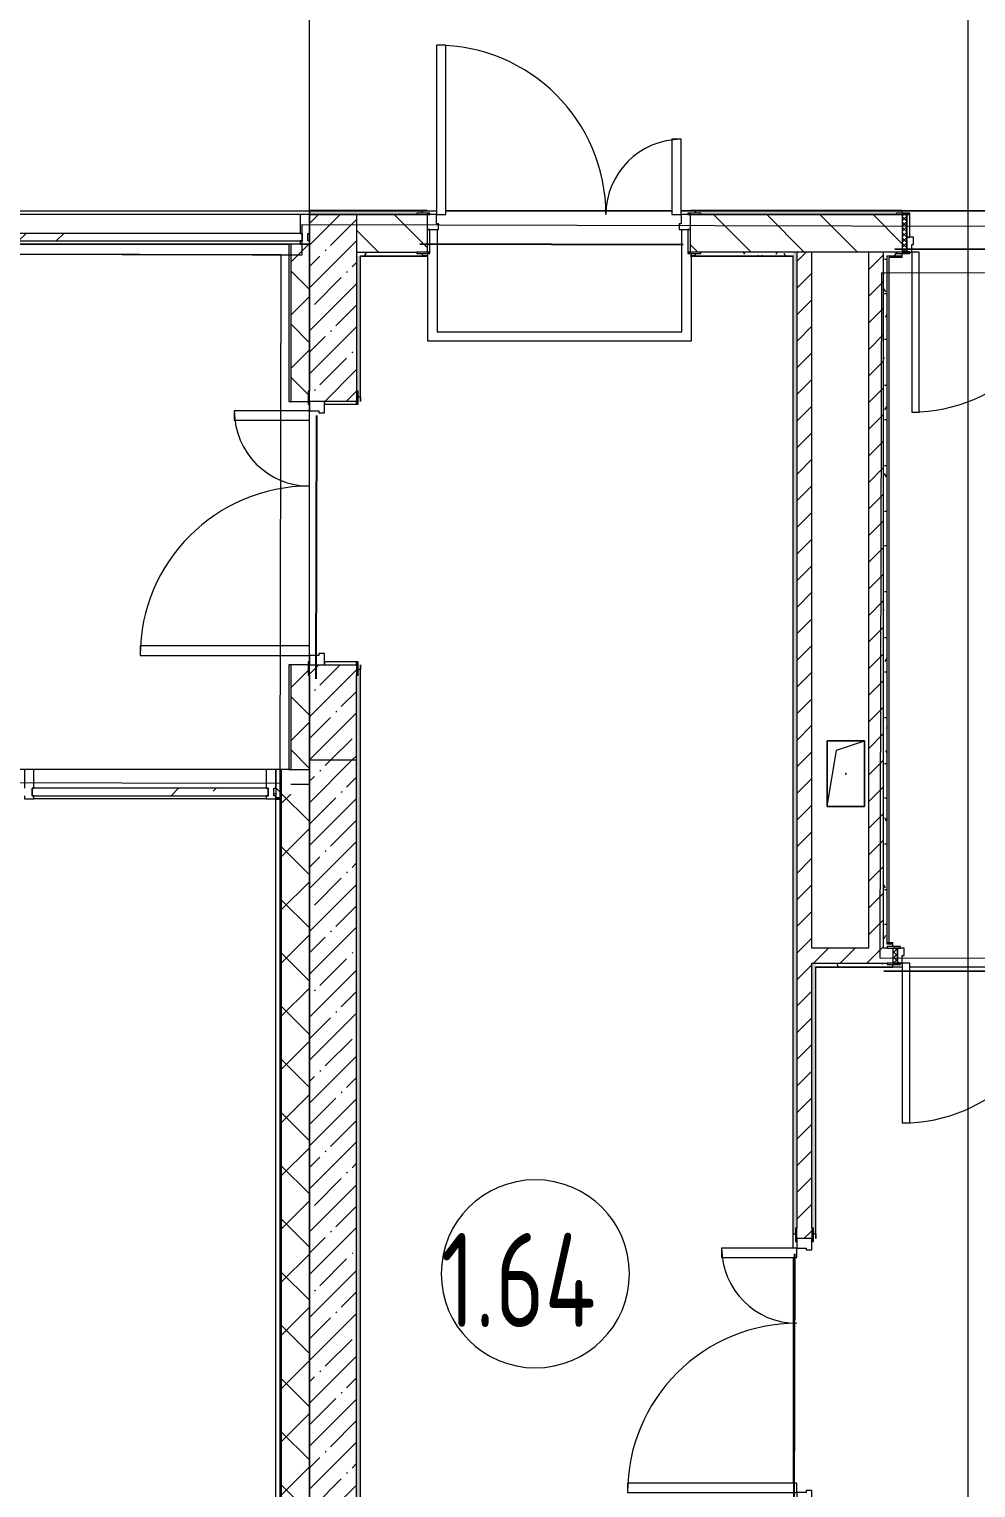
# Model space of a CAD drawing. Header units: millimetres. Extents: x -1113 to 415037, y -3642 to 354837.
# Drawn here: x 87935 to 92965, y 3694 to 11449 of the extents above; entities that cross this region are included whole.
import ezdxf

# ---------------------------------------------------------------- set-up
doc = ezdxf.new("R2010")
doc.units = ezdxf.units.MM
for name, color, linetype, lineweight in [('A-AREA-BNDY', 7, 'Continuous', 5), ('A-AREA-IDEN', 7, 'Continuous', 9), ('A-DOOR-2', 7, 'Continuous', 5), ('A-DOOR-FRAM-2', 7, 'Continuous', 5), ('A-FLOR', 7, 'Continuous', 9), ('A-GENM', 7, 'Continuous', 9), ('A-GLAZ-CURT', 7, 'Continuous', 9), ('A-GLAZ-CURT-1', 7, 'Continuous', 5), ('A-GLAZ-CURT-2', 7, 'Continuous', 20), ('A-GLAZ-CWMG', 7, 'Continuous', 9), ('A-GLAZ-CWMG-1', 7, 'Continuous', 20), ('A-WALL', 7, 'Continuous', 5), ('I-WALL', 7, 'Continuous', 5), ('Оси', 7, 'Continuous', 9)]:
    doc.layers.add(name, color=color, linetype=linetype, lineweight=lineweight)
for name, color, linetype, lineweight, true_color in [('A-DOOR-1', 7, 'Continuous', 5, 0xc0c0c0), ('A-DOOR-FRAM-1', 7, 'Continuous', 5, 0xc0c0c0), ('A-WALL-1', 9, 'Continuous', 5, 0x808080), ('A-WALL-FNSH-1', 9, 'Continuous', 5, 0x808080)]:
    doc.layers.add(name, color=color, linetype=linetype, lineweight=lineweight, true_color=true_color)
doc.styles.add('СПДС', font='ГОСТ тип А.ttf', dxfattribs={"width": 0.9})
pattern_1 = [(45, (64.7, -136.06), (-70.71068, 70.71068), [])]
pattern_2 = [(45, (64.7, -136.06), (-141.42136, 141.42136), []), (135, (64.7, -136.06), (-141.42136, -141.42136), [])]
pattern_3 = [(45, (64.7, -136.06), (-114.04925, 114.04925), []), (45, (178.75, -136.06), (-114.04925, 114.04925), [201.612, -40.322, 6.706, -33.617])]
pattern_4 = [(0, (64.7, -136.06), (243.84, 60.96), [20.117, -162.763, 20.117, -162.763, -975.36]), (0, (64.7, -136.06), (243.84, 60.96), [-365.76, 20.117, -345.643, 20.117, -162.763, -426.72]), (0, (64.7, -136.06), (243.84, 60.96), [-914.4, 20.117, -101.803, 20.117, -284.683]), (120, (156.14, -105.58), (-174.71291, 180.691634), [20.117, -162.763, 20.117, -162.763, -975.36]), (120, (156.14, -105.58), (-174.71291, 180.691634), [-365.76, 20.117, -345.643, 20.117, -162.763, -426.72]), (120, (156.14, -105.58), (-174.71291, 180.691634), [-914.4, 20.117, -101.803, 20.117, -284.683]), (240, (186.62, 16.34), (-69.12709, -241.651634), [20.117, -162.763, 20.117, -162.763, -975.36]), (240, (186.62, 16.34), (-69.12709, -241.651634), [-365.76, 20.117, -345.643, 20.117, -162.763, -426.72]), (240, (186.62, 16.34), (-69.12709, -241.651634), [-914.4, 20.117, -101.803, 20.117, -284.683])]

# ---------------------------------------------------------------- blocks, each defined once
blk = doc.blocks.new('110_Дверь_СКБ_1Ст_Внутренняя1 - Д-8 950x2100h_охрана-31784688-Объем проектирования 1 этажа')
at = {"layer": 'A-DOOR-2'}
h = blk.add_hatch(dxfattribs=at)
h.set_pattern_fill('FP_33', color=256, style=0, pattern_type=2)
h.set_pattern_definition([(135, (1826.41, 164.685), (-14.14214, -14.14214), []), (225, (1826.41, 164.685), (14.14214, -14.14214), [])])
h.paths.add_polyline_path([(487.5, 100), (462.5, 100), (462.5, -100), (487.5, -98.3), (487.5, -92.5)])
at = {"layer": 'A-DOOR-FRAM-2'}
h = blk.add_hatch(dxfattribs=at)
h.set_pattern_fill('FP_34', color=256, style=0, pattern_type=2)
h.set_pattern_definition([(45, (-296.384, 164.685), (-14.1421, 14.1421), []), (135, (-296.384, 164.685), (-14.1421, -14.1421), [])])
h.paths.add_polyline_path([(-437.5, 100), (-462.5, 100), (-462.5, -100), (-437.5, -100), (-437.5, 15.1)])
at = {"layer": 'A-DOOR-1'}
for p, q in [((437.5, 950), (397.5, 950)), ((397.5, 950), (397.5, 100)), ((437.5, 100), (437.5, 950)), ((397.5, 100), (437.5, 100))]:
    blk.add_line(p, q, dxfattribs=at)
blk.add_arc((437.5, 100), 850, 90, 180, dxfattribs=at)
at = {"layer": 'A-DOOR-FRAM-1'}
for p, q in [((-422.5, 108), (-492.5, 108)), ((-492.5, 108), (-492.5, 100)), ((-492.5, 100), (-422.5, 100)), ((-437.5, 100), (-462.5, 100)), ((-462.5, 100), (-462.5, -100)), ((-412.5, 100), (-437.5, 100)), ((-437.5, 100), (-437.5, 20)), ((-437.5, -100), (-437.5, 100)), ((-422.5, 100), (-437.5, 100)), ((-437.5, 100), (-437.5, 99)), ((-437.5, 99), (-422.5, 99)), ((-422.5, 100), (-422.5, 108)), ((-422.5, 99), (-422.5, 100)), ((-412.5, 60), (-412.5, 100)), ((437.5, 100), (437.5, 60)), ((462.5, 100), (437.5, 100)), ((517.5, 108), (447.5, 108)), ((447.5, 108), (447.5, 100)), ((462.5, 100), (447.5, 100)), ((447.5, 100), (447.5, 99)), ((447.5, 100), (517.5, 100)), ((447.5, 99), (462.5, 99)), ((462.5, 20), (462.5, 100)), ((487.5, 100), (462.5, 100)), ((462.5, 100), (462.5, -100)), ((462.5, 99), (462.5, 100)), ((487.5, -100), (487.5, 100)), ((517.5, 100), (517.5, 108)), ((-437.5, 20), (-402.5, 20)), ((-422.5, 20), (-437.5, 20)), ((-437.5, 20), (-437.5, -100)), ((-422.5, -100), (-422.5, 20)), ((-402.5, 60), (-412.5, 60)), ((-402.5, 20), (-402.5, 60)), ((437.5, 60), (427.5, 60)), ((427.5, 60), (427.5, 20)), ((427.5, 20), (462.5, 20)), ((462.5, 20), (447.5, 20)), ((447.5, 20), (447.5, -100)), ((462.5, -100), (462.5, 20)), ((-422.5, -100), (-492.5, -100)), ((-492.5, -100), (-492.5, -108)), ((-492.5, -108), (-422.5, -108)), ((-462.5, -100), (-437.5, -100)), ((-437.5, -100), (-422.5, -100)), ((-422.5, -108), (-422.5, -100)), ((447.5, -100), (462.5, -100)), ((517.5, -100), (447.5, -100)), ((447.5, -100), (447.5, -108)), ((447.5, -108), (517.5, -108)), ((462.5, -100), (487.5, -100)), ((517.5, -108), (517.5, -100))]:
    blk.add_line(p, q, dxfattribs=at)
blk = doc.blocks.new('110_Дверь_СКБ_1Ст_Внутренняя1 - Д-8 950x2100h_охрана-32224770-Объем проектирования 1 этажа')
at = {"layer": 'A-DOOR-2'}
h = blk.add_hatch(dxfattribs=at)
h.set_pattern_fill('FP_35', color=256, style=0, pattern_type=2)
h.set_pattern_definition([(135, (1826.41, 104.685), (-14.14214, -14.14214), []), (225, (1826.41, 104.685), (14.14214, -14.14214), [])])
h.paths.add_polyline_path([(462.5, 40), (462.5, -40), (487.5, -40), (486.7, 40)])
at = {"layer": 'A-DOOR-FRAM-2'}
h = blk.add_hatch(dxfattribs=at)
h.set_pattern_fill('FP_36', color=256, style=0, pattern_type=2)
h.set_pattern_definition([(45, (-296.384, 104.685), (-14.1421, 14.1421), []), (135, (-296.384, 104.685), (-14.1421, -14.1421), [])])
h.paths.add_polyline_path([(-437.5, 40), (-462.5, 40), (-462.5, -40), (-437.5, -39.4), (-437.5, 39.4)])
at = {"layer": 'A-DOOR-1'}
for p, q in [((437.5, 890), (397.5, 890)), ((397.5, 890), (397.5, 40)), ((437.5, 40), (437.5, 890)), ((397.5, 40), (437.5, 40))]:
    blk.add_line(p, q, dxfattribs=at)
blk.add_arc((437.5, 40), 850, 90, 180, dxfattribs=at)
at = {"layer": 'A-DOOR-FRAM-1'}
for p, q in [((-422.5, 48), (-492.5, 48)), ((-492.5, 48), (-492.5, 40)), ((-492.5, 40), (-422.5, 40)), ((-437.5, 40), (-462.5, 40)), ((-462.5, 40), (-462.5, -40)), ((-412.5, 40), (-437.5, 40)), ((-437.5, 40), (-437.5, -40)), ((-437.5, -40), (-437.5, 40)), ((-422.5, 40), (-437.5, 40)), ((-437.5, 40), (-437.5, 39)), ((-437.5, 39), (-422.5, 39)), ((-422.5, 40), (-422.5, 48)), ((-422.5, 39), (-422.5, 40)), ((-412.5, 0), (-412.5, 40)), ((-402.5, 0), (-412.5, 0)), ((-402.5, -40), (-402.5, 0)), ((437.5, 0), (427.5, 0)), ((427.5, 0), (427.5, -40)), ((437.5, 40), (437.5, 0)), ((462.5, 40), (437.5, 40)), ((517.5, 48), (447.5, 48)), ((447.5, 48), (447.5, 40)), ((462.5, 40), (447.5, 40)), ((447.5, 40), (447.5, 39)), ((447.5, 40), (517.5, 40)), ((447.5, 39), (462.5, 39)), ((462.5, -40), (462.5, 40)), ((487.5, 40), (462.5, 40)), ((462.5, 40), (462.5, -40)), ((462.5, 39), (462.5, 40)), ((487.5, -40), (487.5, 40)), ((517.5, 40), (517.5, 48)), ((-422.5, -40), (-492.5, -40)), ((-492.5, -40), (-492.5, -48)), ((-492.5, -48), (-422.5, -48)), ((-462.5, -40), (-437.5, -40)), ((-422.5, -39), (-437.5, -39)), ((-437.5, -39), (-437.5, -40)), ((-437.5, -40), (-402.5, -40)), ((-437.5, -40), (-422.5, -40)), ((-422.5, -40), (-422.5, -39)), ((-422.5, -48), (-422.5, -40)), ((427.5, -40), (462.5, -40)), ((462.5, -39), (447.5, -39)), ((447.5, -39), (447.5, -40)), ((447.5, -40), (462.5, -40)), ((517.5, -40), (447.5, -40)), ((447.5, -40), (447.5, -48)), ((447.5, -48), (517.5, -48)), ((462.5, -40), (462.5, -39)), ((462.5, -40), (487.5, -40)), ((517.5, -48), (517.5, -40))]:
    blk.add_line(p, q, dxfattribs=at)
blk = doc.blocks.new('110_Дверь_СКБ_2Ст - Д-5_п_ Из игровой в коридор-32215844-Объем проектирования 1 этажа')
at = {"layer": 'A-DOOR-1'}
for p, q in [((-637.5, 940), (-637.5, 40)), ((-587.5, 940), (-637.5, 940)), ((-587.5, 40), (-587.5, 940)), ((662.5, 440), (612.5, 440)), ((612.5, 440), (612.5, 40)), ((662.5, 40), (662.5, 440)), ((-637.5, 40), (-587.5, 40)), ((612.5, 40), (662.5, 40))]:
    blk.add_line(p, q, dxfattribs=at)
for centre, radius, start, end in [((-637.5, 40), 900, 0, 90), ((662.5, 40), 400, 90, 180)]:
    blk.add_arc(centre, radius, start, end, dxfattribs=at)
at = {"layer": 'A-DOOR-FRAM-1'}
for p, q in [((-672.5, 48), (-742.5, 48)), ((-742.5, 48), (-742.5, 40)), ((-742.5, 40), (-672.5, 40)), ((-637.5, 40), (-687.5, 40)), ((-687.5, 40), (-687.5, -40)), ((-672.5, 40), (-672.5, 48)), ((-637.5, -10), (-637.5, 40)), ((662.5, 40), (662.5, -10)), ((712.5, 40), (662.5, 40)), ((767.5, 48), (697.5, 48)), ((697.5, 48), (697.5, 40)), ((697.5, 40), (767.5, 40)), ((712.5, -40), (712.5, 40)), ((767.5, 40), (767.5, 48)), ((-672.5, -40), (-742.5, -40)), ((-742.5, -40), (-742.5, -48)), ((-742.5, -48), (-672.5, -48)), ((-672.5, -39), (-687.5, -39)), ((-687.5, -39), (-687.5, -40)), ((-687.5, -40), (-627.5, -40)), ((-687.5, -40), (-672.5, -40)), ((-672.5, -40), (-672.5, -39)), ((-672.5, -48), (-672.5, -40)), ((-627.5, -10), (-637.5, -10)), ((-627.5, -40), (-627.5, -10)), ((662.5, -10), (652.5, -10)), ((652.5, -10), (652.5, -40)), ((652.5, -40), (712.5, -40)), ((712.5, -39), (697.5, -39)), ((697.5, -39), (697.5, -40)), ((697.5, -40), (712.5, -40)), ((767.5, -40), (697.5, -40)), ((697.5, -40), (697.5, -48)), ((697.5, -48), (767.5, -48)), ((712.5, -40), (712.5, -39)), ((767.5, -48), (767.5, -40))]:
    blk.add_line(p, q, dxfattribs=at)
blk = doc.blocks.new('110_Дверь_СКБ_2Ст - Д-2а_п_ Из коридора на лестницу-32215424-Объем проектирования 1 этажа')
at = {"layer": 'A-DOOR-1'}
for p, q in [((-637.5, 1025), (-637.5, 125)), ((-587.5, 1025), (-637.5, 1025)), ((-587.5, 125), (-587.5, 1025)), ((662.5, 525), (612.5, 525)), ((612.5, 525), (612.5, 125)), ((662.5, 125), (662.5, 525)), ((-637.5, 125), (-587.5, 125)), ((612.5, 125), (662.5, 125))]:
    blk.add_line(p, q, dxfattribs=at)
for centre, radius, start, end in [((-637.5, 125), 900, 0, 90), ((662.5, 125), 400, 90, 180)]:
    blk.add_arc(centre, radius, start, end, dxfattribs=at)
at = {"layer": 'A-DOOR-FRAM-1'}
for p, q in [((-672.5, 133), (-742.5, 133)), ((-742.5, 133), (-742.5, 125)), ((-742.5, 125), (-672.5, 125)), ((-637.5, 125), (-687.5, 125)), ((-687.5, 125), (-687.5, 45)), ((-672.5, 125), (-672.5, 133)), ((-637.5, 75), (-637.5, 125)), ((662.5, 125), (662.5, 75)), ((712.5, 125), (662.5, 125)), ((767.5, 133), (697.5, 133)), ((697.5, 133), (697.5, 125)), ((697.5, 125), (767.5, 125)), ((712.5, 45), (712.5, 125)), ((767.5, 125), (767.5, 133)), ((-687.5, 45), (-627.5, 45)), ((-672.5, 45), (-687.5, 45)), ((-687.5, 45), (-687.5, -125)), ((-672.5, -125), (-672.5, 45)), ((-627.5, 75), (-637.5, 75)), ((-627.5, 45), (-627.5, 75)), ((662.5, 75), (652.5, 75)), ((652.5, 75), (652.5, 45)), ((652.5, 45), (712.5, 45)), ((712.5, 45), (697.5, 45)), ((697.5, 45), (697.5, -125)), ((712.5, -125), (712.5, 45)), ((-672.5, -125), (-742.5, -125)), ((-742.5, -125), (-742.5, -133)), ((-742.5, -133), (-672.5, -133)), ((-687.5, -125), (-672.5, -125)), ((-672.5, -133), (-672.5, -125)), ((697.5, -125), (712.5, -125)), ((767.5, -125), (697.5, -125)), ((697.5, -125), (697.5, -133)), ((697.5, -133), (767.5, -133)), ((767.5, -133), (767.5, -125))]:
    blk.add_line(p, q, dxfattribs=at)
blk = doc.blocks.new('Прямоугольный импост - Импост структурный с накладкой - 160мм-22875586-Объем проектирования 1 этажа')
at = {"layer": 'A-GLAZ-CWMG-1'}
for p, q in [((-50, 0), (-50, 17)), ((-50, 17), (0, 17)), ((-40, 0), (-50, 0)), ((-40, -40), (-40, 0)), ((0, 0), (-10, 0)), ((-10, 0), (-10, -40)), ((0, 17), (0, 0)), ((-50, -140), (-50, -40)), ((-50, -40), (-40, -40)), ((-10, -40), (0, -40)), ((0, -40), (0, -140)), ((0, -140), (-50, -140))]:
    blk.add_line(p, q, dxfattribs=at)
blk = doc.blocks.new('Прямоугольный импост - Импост структурный с накладкой - 160мм Темный-V73-Объем проектирования 1 этажа')
at = {"layer": 'A-GLAZ-CWMG-1'}
for p, q in [((-50, 0), (-50, 17)), ((-50, 17), (0, 17)), ((-40, 0), (-50, 0)), ((-40, -40), (-40, 0)), ((0, 0), (-10, 0)), ((-10, 0), (-10, -40)), ((0, 17), (0, 0)), ((-50, -140), (-50, -40)), ((-50, -40), (-40, -40)), ((-10, -40), (0, -40)), ((0, -40), (0, -140)), ((0, -140), (-50, -140))]:
    blk.add_line(p, q, dxfattribs=at)
blk = doc.blocks.new('Системная панель - Стекло - 40мм-24251898-Объем проектирования 1 этажа')
at = {"layer": 'A-GLAZ-CURT-1'}
h = blk.add_hatch(dxfattribs=at)
h.set_pattern_fill('FP_92', color=256, style=0, pattern_type=2)
h.set_pattern_definition([(45, (-88712.5, -7310), (-565.6854, 565.6854), [400, -1200]), (45, (-89112.5, -7510), (-565.6854, 565.6854), [1200, -400]), (45, (-88312.5, -7710), (-565.6854, 565.6854), [400, -1200])])
h.paths.add_polyline_path([(-627.5, 0), (627.5, 0), (627.5, 40), (-627.5, 40), (-627.5, 10)])
at = {"layer": 'A-GLAZ-CURT-2'}
for p, q in [((627.5, 40), (-627.5, 40)), ((-627.5, 40), (-627.5, 0)), ((627.5, 0), (627.5, 40)), ((-627.5, 0), (627.5, 0))]:
    blk.add_line(p, q, dxfattribs=at)
blk = doc.blocks.new('Прямоугольный импост - Импост структурный с накладкой - 160мм-24251895-Объем проектирования 1 этажа')
at = {"layer": 'A-GLAZ-CWMG'}
for p, q in [((89130, 7650), (87895, 7650)), ((89130, 7493), (87895, 7493))]:
    blk.add_line(p, q, dxfattribs=at)
blk = doc.blocks.new('Прямоугольный импост - Импост структурный с накладкой - 160мм-18691755-Объем проектирования 1 этажа')
at = {"layer": 'A-GLAZ-CWMG-1'}
for p, q in [((-25, 0), (-25, 17)), ((-25, 17), (25, 17)), ((25, 0), (15, 0)), ((15, 0), (15, -40)), ((25, 17), (25, 0)), ((-25, -140), (-25, -40)), ((15, -40), (25, -40)), ((25, -40), (25, -140)), ((25, -140), (-25, -140))]:
    blk.add_line(p, q, dxfattribs=at)
blk = doc.blocks.new('Системная панель - Стекло - 40мм-32474674-Объем проектирования 1 этажа')
at = {"layer": 'A-GLAZ-CURT-1'}
h = blk.add_hatch(dxfattribs=at)
h.set_pattern_fill('FP_93', color=256, style=0, pattern_type=2)
h.set_pattern_definition([(45, (-88635, -10260), (-565.6854, 565.6854), [400, -1200]), (45, (-89035, -10460), (-565.6854, 565.6854), [1200, -400]), (45, (-88235, -10660), (-565.6854, 565.6854), [400, -1200])])
h.paths.add_polyline_path([(661.5, 0), (885, 0), (885, 40), (-885, 40), (-885, 0), (-46.1, 0)])
at = {"layer": 'A-GLAZ-CURT-2'}
for p, q in [((885, 40), (-885, 40)), ((-885, 40), (-885, 0)), ((-885, 0), (885, 0)), ((885, 0), (885, 40))]:
    blk.add_line(p, q, dxfattribs=at)
blk = doc.blocks.new('Прямоугольный импост - Импост структурный с накладкой - 160мм Темный-32475581-Объем проектирования 1 этажа')
at = {"layer": 'A-GLAZ-CWMG'}
for p, q in [((89310, 10600), (87560, 10600)), ((89250, 10443), (87560, 10443))]:
    blk.add_line(p, q, dxfattribs=at)
blk = doc.blocks.new('110_Дверь_СКБ_2Ст - Д-2а_п_ Из коридора на лестницу-32215207-Объем проектирования 1 этажа')
at = {"layer": 'A-DOOR-1'}
for p, q in [((-637.5, 1000), (-637.5, 100)), ((-587.5, 1000), (-637.5, 1000)), ((-587.5, 100), (-587.5, 1000)), ((662.5, 500), (612.5, 500)), ((612.5, 500), (612.5, 100)), ((662.5, 100), (662.5, 500)), ((-637.5, 100), (-587.5, 100)), ((612.5, 100), (662.5, 100))]:
    blk.add_line(p, q, dxfattribs=at)
for centre, radius, start, end in [((-637.5, 100), 900, 0, 90), ((662.5, 100), 400, 90, 180)]:
    blk.add_arc(centre, radius, start, end, dxfattribs=at)
at = {"layer": 'A-DOOR-FRAM-1'}
for p, q in [((-672.5, 108), (-742.5, 108)), ((-742.5, 108), (-742.5, 100)), ((-742.5, 100), (-672.5, 100)), ((-637.5, 100), (-687.5, 100)), ((-687.5, 100), (-687.5, 20)), ((-672.5, 100), (-672.5, 108)), ((-637.5, 50), (-637.5, 100)), ((662.5, 100), (662.5, 50)), ((712.5, 100), (662.5, 100)), ((767.5, 108), (697.5, 108)), ((697.5, 108), (697.5, 100)), ((697.5, 100), (767.5, 100)), ((712.5, 20), (712.5, 100)), ((767.5, 100), (767.5, 108)), ((-687.5, 20), (-627.5, 20)), ((-672.5, 20), (-687.5, 20)), ((-687.5, 20), (-687.5, -100)), ((-672.5, -100), (-672.5, 20)), ((-627.5, 50), (-637.5, 50)), ((-627.5, 20), (-627.5, 50)), ((662.5, 50), (652.5, 50)), ((652.5, 50), (652.5, 20)), ((652.5, 20), (712.5, 20)), ((712.5, 20), (697.5, 20)), ((697.5, 20), (697.5, -100)), ((712.5, -100), (712.5, 20)), ((-672.5, -100), (-742.5, -100)), ((-742.5, -100), (-742.5, -108)), ((-742.5, -108), (-672.5, -108)), ((-687.5, -100), (-672.5, -100)), ((-672.5, -108), (-672.5, -100)), ((697.5, -100), (712.5, -100)), ((767.5, -100), (697.5, -100)), ((697.5, -100), (697.5, -108)), ((697.5, -108), (767.5, -108)), ((767.5, -108), (767.5, -100))]:
    blk.add_line(p, q, dxfattribs=at)
blk = doc.blocks.new('GM_Отверстие прямоугольное _в плите_ - Отверстие-21958801-Объем проектирования 1 этажа')
at = {"layer": 'A-GENM'}
for p, q in [((-100, -175), (-100, 175)), ((-100, 175), (100, 175)), ((100, 175), (-100, 175)), ((-100, 175), (-100, -175)), ((-50, 125), (100, 175)), ((100, 175), (100, -175)), ((100, -175), (100, 175)), ((-100, -175), (-50, 125)), ((100, -175), (-100, -175)), ((-100, -175), (100, -175))]:
    blk.add_line(p, q, dxfattribs=at)
for start, end in [(360, 180), (180, 360)]:
    blk.add_arc((0, 0), 2.5, start, end, dxfattribs=at)
blk = doc.blocks.new('Марка_Помещения - Номер-25198446-Объем проектирования 1 этажа')
at = {"layer": 'A-AREA-IDEN'}
for start, end in [(360, 180), (180, 360)]:
    blk.add_arc((0, 0), 2.5, start, end, dxfattribs=at)

msp = doc.modelspace()

# ---------------------------------------------------------------- hatches: boundary and pattern name
at = {"layer": 'A-WALL'}
h = msp.add_hatch(dxfattribs=at)
h.set_pattern_fill('FP_24', color=256, style=0, pattern_type=2)
h.set_pattern_definition(pattern_2)
h.paths.add_polyline_path([(89244.7, 7363.9), (89266.7, 7363.9), (89266.7, 7513.9), (89244.7, 7513.9), (89244.7, 7383.9)])
h.paths.add_polyline_path([(84914.7, 7363.9), (85064.7, 7363.9), (85064.7, 7383.9), (85034.7, 7383.9), (85034.7, 7513.9), (84772.7, 7513.9), (84772.7, 7363.9), (84864.7, 7363.9)])
h = msp.add_hatch(dxfattribs=at)
h.set_pattern_fill('FP_24', color=256, style=0, pattern_type=2)
h.set_pattern_definition(pattern_2)
h.paths.add_polyline_path([(89424.7, -236.1), (89424.7, 7363.9), (89324.7, 7363.9), (89324.1, 7513.9), (89274.7, 7513.9), (89274.7, -236.1)])
at = {"layer": 'I-WALL'}
h = msp.add_hatch(dxfattribs=at)
h.set_pattern_fill('FP_191', color=256, style=0, pattern_type=2)
h.set_pattern_definition(pattern_4)
h.paths.add_polyline_path([(89423.7, 10463.9), (89994.7, 10463.9), (89994.7, 10471.9), (90024.7, 10471.9), (90024.7, 10483.9), (89423.7, 10483.9)])
h.paths.add_polyline_path([(93914.7, 10463.9), (97463.7, 10463.9), (97462.7, 10483.9), (93524.7, 10483.9), (93524.7, 10471.9), (93554.7, 10471.9), (93554.7, 10463.9)])
h.paths.add_polyline_path([(92014.7, 10463.9), (92544.7, 10465.9), (92544.7, 10471.9), (92574.7, 10471.9), (92574.7, 10483.9), (91474.7, 10483.9), (91474.7, 10471.9), (91504.7, 10471.9), (91504.7, 10463.9)])
h = msp.add_hatch(dxfattribs=at)
h.set_pattern_fill('FP_1', color=256, style=0, pattern_type=2)
h.set_pattern_definition(pattern_3)
h.paths.add_polyline_path([(89424.7, 7563.9), (89674.7, 7563.9), (89674.7, 8070), (89424.7, 8070), (89424.7, 7806.5)])
h.paths.add_polyline_path([(89674.7, 9470), (89674.7, 10463.9), (89424.7, 10463.9), (89424.7, 9470), (89504.7, 9470)])
h = msp.add_hatch(dxfattribs=at)
h.set_pattern_fill('FP_23', color=256, style=0, pattern_type=2)
h.set_pattern_definition([(135, (64.7, -136.06), (-141.42136, -141.42136), [])])
h.paths.add_polyline_path([(107194.7, 10263.9), (107194.7, 10463.9), (105159.7, 10463.9), (105159.7, 10263.9), (107176.9, 10263.9)])
h.paths.add_polyline_path([(103679.7, 10263.9), (103709.7, 10263.9), (103709.7, 10463.9), (101674.7, 10463.9), (101674.7, 10263.9), (102895.1, 10263.9)])
h.paths.add_polyline_path([(93554.7, 10263.9), (94274.7, 10263.9), (94274.7, 10463.9), (93524.7, 10463.9), (93524.7, 10263.9)])
h.paths.add_polyline_path([(91474.7, 10263.9), (92574.7, 10263.9), (92574.7, 10463.9), (91449.7, 10463.9), (91449.7, 10263.9)])
h.paths.add_polyline_path([(89994.7, 10263.9), (90049.7, 10263.9), (90049.7, 10463.9), (89674.7, 10463.9), (89674.7, 10263.9), (89694.7, 10263.9)])
h = msp.add_hatch(dxfattribs=at)
h.set_pattern_fill('FP_24', color=256, style=0, pattern_type=2)
h.set_pattern_definition(pattern_2)
h.paths.add_polyline_path([(89424.7, 7513.9), (89424.7, 8015), (89416.7, 8015), (89416.7, 8070), (89324.7, 8070), (89324.7, 7513.9), (89405.5, 7513.9)])
h.paths.add_polyline_path([(89324.7, 9470), (89416.7, 9470), (89418.1, 9525), (89424.7, 9525), (89424.7, 10306.9), (89324.7, 10306.9), (89324.7, 9492.8)])
h = msp.add_hatch(dxfattribs=at)
h.set_pattern_fill('FP_191', color=256, style=0, pattern_type=2)
h.set_pattern_definition(pattern_4)
h.paths.add_polyline_path([(91993.7, 10243.9), (91994.6, 10263.9), (91504.7, 10262.8), (91503.2, 10255.9), (91474.7, 10255.9), (91474.7, 10243.9), (91548.2, 10243.9)])
h.paths.add_polyline_path([(90024.7, 10243.9), (90024.7, 10255.9), (89994.7, 10255.9), (89994.7, 10263.9), (89674.7, 10263.9), (89674.7, 10243.9), (89994.7, 10243.9)])
h = msp.add_hatch(dxfattribs=at)
h.set_pattern_fill('FP_191', color=256, style=0, pattern_type=2)
h.set_pattern_definition(pattern_4)
h.paths.add_polyline_path([(89674.7, 13.9), (89694.7, 13.9), (89694.7, 8045), (89682.7, 8045), (89682.7, 8015), (89674.7, 8015), (89674.7, 264.9)])
h.paths.add_polyline_path([(89694.7, 9495), (89694.7, 10242.9), (89674.7, 10243.9), (89675.5, 9525), (89682.7, 9525), (89682.7, 9495)])
h = msp.add_hatch(dxfattribs=at)
h.set_pattern_fill('FP_191', color=256, style=0, pattern_type=2)
h.set_pattern_definition(pattern_4)
h.paths.add_polyline_path([(92014.7, 33.9), (92014.5, 3563.9), (92006.7, 3563.9), (92006.7, 3593.9), (91994.7, 3593.9), (91994.7, 34.9)])
h.paths.add_polyline_path([(92006.7, 5043.9), (92006.7, 5073.9), (92014.7, 5073.9), (92014.7, 10263.9), (91994.7, 10263.9), (91994.7, 5043.9)])
h = msp.add_hatch(dxfattribs=at)
h.set_pattern_fill('FP_22', color=256, style=0, pattern_type=2)
h.set_pattern_definition(pattern_1)
h.paths.add_polyline_path([(92014.7, -36.1), (92094.7, -36.1), (92094.7, 3618.9), (92014.7, 3618.9), (92014.7, -6.1)])
h.paths.add_polyline_path([(92064.7, 5018.9), (92094.7, 5018.9), (92094.7, 10263.9), (92014.7, 10263.1), (92014.7, 5018.9), (92047.1, 5018.9)])
h = msp.add_hatch(dxfattribs=at)
h.set_pattern_fill('FP_22', color=256, style=0, pattern_type=2)
h.set_pattern_definition(pattern_1)
h.paths.add_polyline_path([(92474.7, 6563.9), (92474.7, 10263.9), (92394.7, 10263.9), (92394.7, 6563.9)])
h = msp.add_hatch(dxfattribs=at)
h.set_pattern_fill('FP_191', color=256, style=0, pattern_type=2)
h.set_pattern_definition(pattern_4)
h.paths.add_polyline_path([(92474.7, 10243.9), (92574.7, 10243.9), (92574.7, 10255.9), (92544.7, 10256.4), (92544.7, 10263.9), (92474.7, 10263.9)])
h.paths.add_polyline_path([(93524.7, 10243.9), (94254.7, 10243.9), (94254.6, 10263.9), (93554.7, 10263.1), (93554.7, 10255.9), (93524.7, 10255.9)])
h = msp.add_hatch(dxfattribs=at)
h.set_pattern_fill('FP_191', color=256, style=0, pattern_type=2)
h.set_pattern_definition(pattern_4)
h.paths.add_polyline_path([(92474.7, 6563.9), (92494.7, 6563.9), (92494.7, 10243.9), (92474.7, 10243.9), (92474.7, 6571.9)])
h = msp.add_hatch(dxfattribs=at)
h.set_pattern_fill('FP_1', color=256, style=0, pattern_type=2)
h.set_pattern_definition(pattern_3)
h.paths.add_polyline_path([(89424.7, 13.9), (89674.7, 13.9), (89674.7, 7563.9), (89424.7, 7563.9), (89424.7, 4096.6)])
h = msp.add_hatch(dxfattribs=at)
h.set_pattern_fill('FP_22', color=256, style=0, pattern_type=2)
h.set_pattern_definition(pattern_1)
h.paths.add_polyline_path([(93524.7, 6483.9), (94274.7, 6483.9), (94274.7, 6563.9), (93474.7, 6563.9), (93474.7, 6483.9), (93504.7, 6483.9)])
h.paths.add_polyline_path([(92494.7, 6483.9), (92524.7, 6483.9), (92524.7, 6563.9), (92094.7, 6563.9), (92094.7, 6483.9), (92474.7, 6483.9)])
h = msp.add_hatch(dxfattribs=at)
h.set_pattern_fill('FP_191', color=256, style=0, pattern_type=2)
h.set_pattern_definition(pattern_4)
h.paths.add_polyline_path([(94274.7, 6563.9), (94274.7, 6583.9), (93474.7, 6583.9), (93474.7, 6571.9), (93504.7, 6571.9), (93504.7, 6563.9), (94258.7, 6563.9)])
h.paths.add_polyline_path([(92524.7, 6571.9), (92524.7, 6583.9), (92494.7, 6583.9), (92495.2, 6571.9), (92512.7, 6571.9)])
h = msp.add_hatch(dxfattribs=at)
h.set_pattern_fill('FP_191', color=256, style=0, pattern_type=2)
h.set_pattern_definition(pattern_4)
h.paths.add_polyline_path([(92094.7, 388.9), (92114.7, 388.9), (92114.7, 3593.9), (92102.7, 3593.9), (92102.7, 3563.9), (92094.7, 3563.9), (92094.7, 916.6)])
h.paths.add_polyline_path([(92102.7, 5043.9), (92114.7, 5043.9), (92114.7, 6462.9), (92094.7, 6483.9), (92095.1, 5073.9), (92102.7, 5073.9)])
h.paths.add_polyline_path([(92114.7, 6463.9), (92114.7, 6483.9), (92094.7, 6483.9)])
h = msp.add_hatch(dxfattribs=at)
h.set_pattern_fill('FP_191', color=256, style=0, pattern_type=2)
h.set_pattern_definition(pattern_4)
h.paths.add_polyline_path([(93611.3, 6463.9), (94254.7, 6464.9), (94254.7, 6463.9), (94274.7, 6463.9), (94274.6, 6483.9), (93504.7, 6483.2), (93504.7, 6475.9), (93474.7, 6475.9), (93474.7, 6463.9), (93524.7, 6463.9)])
h.paths.add_polyline_path([(92524.7, 6463.9), (92524.7, 6475.9), (92494.7, 6475.9), (92494.7, 6483.9), (92114.7, 6483.9), (92114.7, 6463.9), (92494.7, 6463.9)])

# ---------------------------------------------------------------- linework, layer by layer
for points in [[(90010.4, 10308.2), (91410.4, 10304.9)], [(92535.4, 10282.3), (93485.4, 10280.1)], [(89460, 7995.6), (89463.3, 9395.6)], [(92476.4, 6442.4), (93426.4, 6440.2)], [(91999.5, 3538.5), (92002.8, 4938.5)]]:
    msp.add_lwpolyline(points)
at = {"layer": 'A-AREA-BNDY', "flags": 128}
for points in [[(82729.2, 13184.3), (82724.9, 11376.3), (85018.9, 11370.9), (85016.7, 10420.9), (85435.7, 10419.9), (85435.6, 10398.9), (85470.6, 10398.9), (85470.3, 10258.9), (85658.8, 10258.4), (89121.8, 10250.3), (89385.3, 10249.7), (89385.7, 10410.7), (97423.6, 10391.8), (97425.3, 11111.8), (98506.3, 11109.3), (98511.1, 13147.3)], [(85059.7, 7449.8), (89267.7, 7439.9), (89274.3, 10249.9), (85506.3, 10258.8), (85503.3, 8972.8), (85063.3, 8973.8)], [(94206.1, 10149.4), (92464.1, 10153.4), (92455.5, 6511.5), (94197.5, 6507.4)]]:
    msp.add_lwpolyline(points, close=True, dxfattribs=at)
at = {"layer": 'A-FLOR'}
for p, q in [((87574.7, 10483.9), (90099.7, 10483.9)), ((90024.7, 10471.9), (90024.7, 10483.9)), ((90024.7, 10483.9), (90099.7, 10483.9)), ((90149.7, 10483.9), (91349.7, 10483.9)), ((91349.7, 10483.9), (90149.7, 10483.9)), ((91399.7, 10483.9), (91474.7, 10483.9)), ((91474.7, 10483.9), (91399.7, 10483.9)), ((91474.7, 10483.9), (91474.7, 10471.9)), ((93524.7, 10483.9), (91474.7, 10483.9)), ((92574.7, 10471.9), (92574.7, 10483.9)), ((92574.7, 10483.9), (93524.7, 10483.9)), ((90102.4, 10383.9), (90102.4, 9839.9)), ((91402.4, 9839.9), (91402.4, 10383.9)), ((87584.7, 10306.9), (89314.7, 10306.9)), ((89314.7, 10306.9), (89314.7, 9495)), ((89694.7, 10243.9), (90024.7, 10243.9)), ((89694.7, 9495), (89694.7, 10242.9)), ((90024.7, 10243.9), (90024.7, 10255.9)), ((90052.4, 9789.9), (90052.4, 10255.9)), ((91452.4, 10255.9), (91452.4, 9789.9)), ((91474.7, 10255.9), (91474.7, 10243.9)), ((91474.7, 10243.9), (91993.7, 10243.9)), ((91994.7, 4968.9), (91994.7, 10243.9)), ((91452.4, 9789.9), (90052.4, 9789.9)), ((90102.4, 9839.9), (91402.4, 9839.9)), ((89682.7, 9495), (89694.7, 9495)), ((89424.7, 8170), (89424.7, 9396.5)), ((89314.7, 8045), (89314.7, 7541.5)), ((89694.7, 8045), (89682.7, 8045)), ((89694.7, 7396.2), (89694.7, 8045)), ((89313.7, 7513.9), (85104.7, 7513.9)), ((89244.7, 7383.9), (89234.7, 7383.9)), ((89694.7, 33.9), (89694.7, 7394.8)), ((92114.7, 6463.9), (92574.7, 6463.9)), ((92114.7, 5043.9), (92114.7, 6462.9)), ((92524.7, 6463.9), (92524.7, 6475.9)), ((92614.7, 6463.9), (94253.7, 6463.9)), ((91994.7, 5043.9), (92006.7, 5043.9)), ((92102.7, 5043.9), (92114.7, 5043.9)), ((91994.7, 4918.9), (91994.7, 3718.9))]:
    msp.add_line(p, q, dxfattribs=at)
at = {"layer": 'A-WALL'}
for p, q in [((90024.7, 10483.9), (89423.7, 10483.9)), ((91474.7, 10483.9), (92574.7, 10483.9)), ((89424.7, 10463.9), (89424.7, 9525)), ((89324.7, 10306.9), (89324.7, 9470)), ((89424.7, 9525), (89424.7, 10306.9)), ((89694.7, 10243.9), (89694.7, 10242.9)), ((91474.7, 10243.9), (91474.7, 10243.9)), ((91993.7, 10243.9), (91994.7, 10243.9)), ((89314.7, 9495), (89314.7, 9470)), ((89314.7, 8070), (89314.7, 7513.9)), ((89324.7, 8070), (89324.7, 7513.9)), ((89424.7, 7513.9), (89424.7, 8015)), ((89266.7, 7513.9), (89266.7, 7355.9)), ((89271.7, 7513.9), (89271.7, -389.1)), ((89274.7, 7513.9), (89274.7, -386.1)), ((89313.7, 7513.9), (89424.7, 7513.9)), ((89324.7, 7434.9), (89424.7, 7434.9)), ((89694.7, 7394.8), (89694.7, 7396.2)), ((89244.7, 7363.9), (89266.7, 7363.9)), ((89244.7, 7360.9), (89266.7, 7360.9)), ((89244.7, -416.1), (89244.7, 7355.9)), ((92114.7, 6462.9), (92114.7, 6463.9)), ((92114.7, 5043.9), (92114.7, 5043.9))]:
    msp.add_line(p, q, dxfattribs=at)
at = {"layer": 'A-WALL-1'}
for p, q in [((89423.7, 10483.9), (89423.7, 10463.9)), ((90024.7, 10471.9), (90024.7, 10483.9)), ((91474.7, 10483.9), (91474.7, 10471.9)), ((92574.7, 10471.9), (92574.7, 10483.9)), ((89423.7, 10463.9), (89994.7, 10463.9)), ((89994.7, 10463.9), (89424.7, 10463.9)), ((89674.7, 10463.9), (89674.7, 9525)), ((92544.7, 10463.9), (91504.7, 10463.9)), ((91504.7, 10463.9), (92544.7, 10463.9)), ((89424.7, 10306.9), (89324.7, 10306.9)), ((89674.7, 10263.9), (89994.7, 10263.9)), ((90024.7, 10243.9), (90024.7, 10255.9)), ((91474.7, 10255.9), (91474.7, 10243.9)), ((92544.7, 10263.9), (91504.7, 10263.9)), ((92014.7, 10263.9), (92014.7, 5073.9)), ((92094.7, 6563.9), (92094.7, 10263.9)), ((92394.7, 10263.9), (92394.7, 6563.9)), ((92474.7, 6563.9), (92474.7, 10263.9)), ((92574.7, 10243.9), (92574.7, 10255.9)), ((89324.7, 9470), (89416.7, 9470)), ((89416.7, 8070), (89324.7, 8070)), ((89424.7, 8015), (89424.7, -236.1)), ((89674.7, 13.9), (89674.7, 8015)), ((89424.7, 7563.9), (89674.7, 7563.9)), ((89244.7, 7513.9), (89244.7, 7363.9)), ((92394.7, 6563.9), (92094.7, 6563.9)), ((92494.7, 6563.9), (92474.7, 6563.9)), ((92524.7, 6571.9), (92524.7, 6583.9)), ((92094.7, 6483.9), (92494.7, 6483.9)), ((92094.7, 5073.9), (92094.7, 6483.9))]:
    msp.add_line(p, q, dxfattribs=at)
at = {"layer": 'A-WALL-FNSH-1'}
for p, q in [((90049.7, 10484.9), (89423.7, 10484.9)), ((89423.7, 10484.9), (89423.7, 10483.9)), ((90024.7, 10483.9), (90024.7, 10483.9)), ((90049.7, 10483.9), (90049.7, 10484.9)), ((92574.7, 10484.9), (91449.7, 10484.9)), ((91449.7, 10484.9), (91449.7, 10483.9)), ((92574.7, 10483.9), (92574.7, 10484.9)), ((89313.7, 10306.9), (89313.7, 9470)), ((89324.7, 10306.9), (89314.7, 10306.9)), ((89694.7, 10242.9), (90049.7, 10242.9)), ((89695.7, 9470), (89695.7, 10243.9)), ((90049.7, 10243.9), (90024.7, 10243.9)), ((90049.7, 10242.9), (90049.7, 10243.9)), ((91474.7, 10243.9), (91449.7, 10243.9)), ((91449.7, 10243.9), (91449.7, 10242.9)), ((91449.7, 10242.9), (91993.7, 10242.9)), ((91993.7, 10242.9), (91993.7, 5018.9)), ((89313.7, 9470), (89324.7, 9470)), ((89694.7, 9495), (89694.7, 9470)), ((89694.7, 9470), (89695.7, 9470)), ((89324.7, 8070), (89313.7, 8070)), ((89313.7, 8070), (89313.7, 7513.9)), ((89694.7, 8070), (89694.7, 8045)), ((89695.7, 8070), (89694.7, 8070)), ((89695.7, 34.9), (89695.7, 8070)), ((89244.7, 7363.9), (89244.7, 7355.9)), ((89244.7, 7355.9), (89266.7, 7355.9)), ((89266.7, 7355.9), (89266.7, -394.1)), ((92115.7, 6462.9), (92524.7, 6462.9)), ((92115.7, 5018.9), (92115.7, 6462.9)), ((92524.7, 6462.9), (92524.7, 6463.9)), ((92114.7, 5043.9), (92114.7, 5018.9)), ((91993.7, 5018.9), (91994.7, 5018.9)), ((92114.7, 5018.9), (92115.7, 5018.9))]:
    msp.add_line(p, q, dxfattribs=at)
at = {"layer": 'I-WALL'}
for p, q in [((92494.7, 10243.9), (92574.7, 10243.9)), ((92494.7, 6583.9), (92494.7, 10243.9)), ((92574.7, 10234.9), (92574.7, 10243.9)), ((92574.7, 10234.9), (92503.7, 10234.9)), ((92503.7, 10234.9), (92503.7, 6583.9)), ((92495.2, 6592.9), (92524.7, 6592.9)), ((92495.2, 6592.9), (92495.2, 6583.9)), ((92524.7, 6583.9), (92524.7, 6592.9)), ((92524.7, 6583.9), (92494.7, 6583.9))]:
    msp.add_line(p, q, dxfattribs=at)
at = {"layer": 'Оси'}
for points in [[(89424.7, -2042.3), (89424.7, 2957.7), (89424.7, 16779), (89424.7, 21779)], [(92924.7, -2042.3), (92924.7, 2957.7), (92924.7, 16779), (92924.7, 21779)]]:
    msp.add_lwpolyline(points, dxfattribs=at)

# ---------------------------------------------------------------- block references
at = {"layer": 'A-AREA-IDEN', "xscale": 199.9999999999999, "yscale": 199.9999999999999, "zscale": 199.9999999999999}
msp.add_blockref('Марка_Помещения - Номер-25198446-Объем проектирования 1 этажа', (90624.6, 4831.8), dxfattribs=at)
at = {"layer": 'A-DOOR-1'}
msp.add_blockref('110_Дверь_СКБ_2Ст - Д-2а_п_ Из коридора на лестницу-32215207-Объем проектирования 1 этажа', (90737.2, 10363.9), dxfattribs=at)
for name, p, rotation in [('110_Дверь_СКБ_1Ст_Внутренняя1 - Д-8 950x2100h_охрана-31784688-Объем проектирования 1 этажа', (93062.2, 10363.9), 180), ('110_Дверь_СКБ_2Ст - Д-2а_п_ Из коридора на лестницу-32215424-Объем проектирования 1 этажа', (89549.7, 8757.5), 90), ('110_Дверь_СКБ_1Ст_Внутренняя1 - Д-8 950x2100h_охрана-32224770-Объем проектирования 1 этажа', (93012.2, 6523.9), 180), ('110_Дверь_СКБ_2Ст - Д-5_п_ Из игровой в коридор-32215844-Объем проектирования 1 этажа', (92054.7, 4306.4), 89.99999999999991)]:
    msp.add_blockref(name, p, dxfattribs=dict(at, rotation=rotation))
at = {"layer": 'A-GENM'}
msp.add_blockref('GM_Отверстие прямоугольное _в плите_ - Отверстие-21958801-Объем проектирования 1 этажа', (92274.7, 7490.9), dxfattribs=at)
at = {"layer": 'A-GLAZ-CURT'}
for name, p in [('Системная панель - Стекло - 40мм-32474674-Объем проектирования 1 этажа', (88499.7, 10323.9)), ('Системная панель - Стекло - 40мм-24251898-Объем проектирования 1 этажа', (88577.2, 7373.9))]:
    msp.add_blockref(name, p, dxfattribs=at)
at = {"layer": 'A-GLAZ-CWMG'}
for name in ['Прямоугольный импост - Импост структурный с накладкой - 160мм Темный-32475581-Объем проектирования 1 этажа', 'Прямоугольный импост - Импост структурный с накладкой - 160мм-24251895-Объем проектирования 1 этажа']:
    msp.add_blockref(name, (64.7, -136.1), dxfattribs=at)
at = {"layer": 'A-GLAZ-CWMG', "extrusion": (0, 0, -1), "rotation": 180}
for name, p in [('Прямоугольный импост - Импост структурный с накладкой - 160мм Темный-V73-Объем проектирования 1 этажа', (-89424.7, 10323.9)), ('Прямоугольный импост - Импост структурный с накладкой - 160мм-18691755-Объем проектирования 1 этажа', (-87934.7, 7373.9)), ('Прямоугольный импост - Импост структурный с накладкой - 160мм-22875586-Объем проектирования 1 этажа', (-89244.7, 7373.9))]:
    msp.add_blockref(name, p, dxfattribs=at)

# ---------------------------------------------------------------- texts
at = {"layer": 'A-AREA-IDEN', "insert": (90122.8, 5048.9), "char_height": 500, "width": 1255.443, "attachment_point": 1, "style": 'СПДС'}
msp.add_mtext('1.64', dxfattribs=at)

doc.saveas('drawing.dxf')
